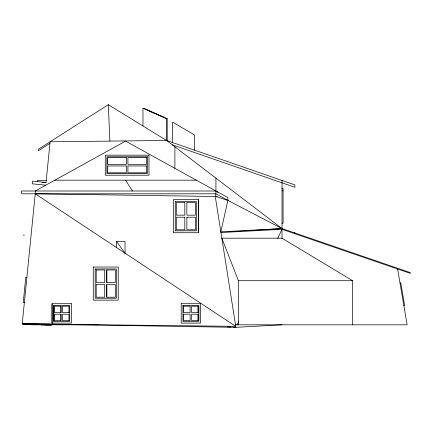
<?xml version="1.0" encoding="UTF-8"?>
<svg xmlns="http://www.w3.org/2000/svg" width="432" height="432" viewBox="0 0 432 432"><rect width="100%" height="100%" fill="white"/><g stroke="black" fill="none" stroke-linecap="round" stroke-linejoin="round"><path stroke-width="0.65" d="M71.442 303.712L71.453 323.109L52.045 323.109L52.045 303.712L71.453 303.712M52.056 323.109L52.056 303.712M53.762 321.403L53.762 305.419M60.955 320.625L60.955 314.188L54.524 314.188L54.535 320.625L60.966 320.625L60.971 314.188M60.955 312.633L60.955 306.196L54.524 306.196L54.535 312.633L60.971 312.633L60.971 306.196M68.958 320.625L68.958 314.188L62.51 314.188L62.521 320.625L68.947 320.625M68.958 312.633L68.958 306.196L62.51 306.196L62.521 312.633L68.947 312.633M106.769 297.194L106.769 284.618L115.295 284.618L115.295 297.194L106.769 297.194L106.78 284.618M106.769 282.555L106.769 269.978L115.295 269.978L115.295 282.555L106.769 282.555L106.78 269.978M181.202 303.712L181.202 323.109L200.621 323.109L200.599 303.712L181.219 303.712M198.115 320.625L198.115 314.188L191.678 314.188L191.689 320.625L198.126 320.625L198.126 314.188M198.115 312.633L198.115 306.196L191.678 306.196L191.689 312.633L198.126 312.633L198.126 306.196M98.037 324.815L31.806 324.815L22.226 323.86L35.235 193.806L35.235 190.998L125.582 141.113L227.864 197.591L227.864 200.394L220.833 231.833L282.02 228.577L410.4 272.651L410.173 273.321L282.02 229.322L220.946 232.556L282.02 228.577L166.536 140.459L108.324 104.674L38.61 149.094L38.453 150.682L49.95 143.354M31.806 324.815L31.936 323.476M42.061 182.466L46.04 182.466L50.107 141.766L167.216 140.459L167.216 118.708L143.662 108.232L142.976 108.232L142.976 125.977M41.386 325.237L41.429 324.815L51.003 325.771L51.138 324.437M282.02 324.815L235.899 327.326L215.228 196.317L215.93 193.806L215.93 178.146M237.044 324.891L238.761 321.241M277.722 238.453L282.02 229.322M400.01 282.96L400.75 282.83L404.611 305.516L403.866 305.64M198.347 199.633L198.353 232.735L173.335 232.74L173.367 199.633L198.347 199.633L198.337 232.74M145.94 109.312L145.568 109.312L164.63 117.623M142.976 108.232L166.536 118.708L167.216 118.708M54.826 180.182L196.339 180.182M46.613 180.457L37.417 180.457L37.417 181.796M282.02 188.541L283.073 188.541L283.073 223.177L282.02 223.177M282.02 190.728L283.073 190.728M215.93 190.998L21.6 190.998L21.6 193.806L215.93 193.806L227.864 200.394L282.02 228.577M186.867 202.581L195.394 202.581L195.383 215.158L186.867 215.158L186.878 202.581M186.867 217.215L195.394 217.215L195.383 229.792L186.867 229.792L186.878 217.215M116.532 247.552L116.532 241.499L125.048 241.499L125.048 254.075M352.609 280.708L282.02 238.189L221.832 238.189L238.426 280.708L352.609 280.708L352.609 324.815M235.499 324.815L407.128 324.815L397.505 268.223M53.233 324.362L22.226 323.86L52.601 323.995M22.226 323.86L235.748 326.371L35.235 193.806L217.22 196.517M70.762 324.648L235.899 327.326L233.906 327.202M227.27 326.792L230.585 326.997M46.04 182.466L32.476 181.105L32.2 183.827L45.765 185.182M23.252 235.046L24.349 235.154M26.87 277.436L25.774 277.328L23.252 302.562L24.349 302.67M215.228 196.317L227.864 200.394M172.19 144.774L294.905 187.277L294.905 184.923L166.536 140.459L166.536 118.708M216.972 191.576L218.009 192.413M116.532 241.499L125.048 253.184M125.582 180.182L132.462 190.998M108.324 104.674L109.874 141.097M294.916 233.005L294.916 233.75M294.791 232.443L294.791 233.188M282.02 180.457L282.02 238.739M238.426 280.708L238.426 324.815M194.341 150.093L194.341 134.908L172.552 122.116L172.552 142.544M174.89 146.837L174.89 168.34M53.757 305.419L53.757 321.403L69.746 321.403L69.736 305.419L53.757 305.419M93.258 267.035L93.269 300.143L118.249 300.143L118.244 267.035L93.258 267.035M95.175 268.952L95.186 298.226L116.338 298.226L116.327 268.952L95.175 268.952M96.196 284.618L96.206 297.194L104.722 297.194L104.711 284.618L96.196 284.618M96.196 269.978L96.206 282.555L104.722 282.555L104.711 269.978L96.196 269.978M182.925 305.419L182.93 321.403L198.914 321.403L198.904 305.419L182.925 305.419M183.692 314.188L183.703 320.625L190.139 320.625L190.123 314.188L183.703 314.188M183.692 306.196L183.703 312.633L190.139 312.633L190.123 306.196L183.703 306.196M175.284 201.55L175.273 230.823L196.436 230.818L196.43 201.55L175.273 201.55M148.991 155.158L105.284 155.158L105.284 175.208L148.991 175.208L148.991 155.158M147.366 156.784L106.909 156.784L106.909 173.583L147.366 173.583L147.366 156.784M126.349 157.572L107.692 157.572L107.692 164.398L126.349 164.398L126.349 157.572M146.578 157.572L127.921 157.572L127.921 164.398L146.578 164.398L146.578 157.572M126.349 165.969L107.692 165.969L107.692 172.795L126.349 172.795L126.349 165.969M146.578 165.969L127.921 165.969L127.921 172.795L146.578 172.795L146.578 165.969M184.815 202.581L176.288 202.581L176.294 215.158L184.815 215.158L184.815 202.581M184.815 217.215L176.294 217.215L176.294 229.792L184.815 229.792L184.815 217.215"/></g></svg>
